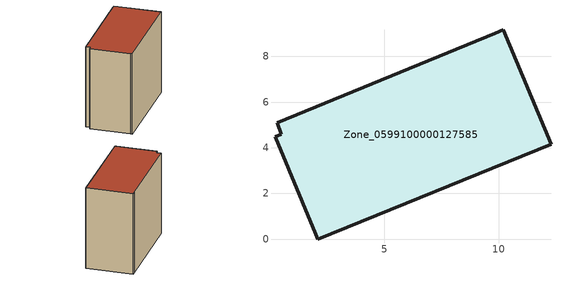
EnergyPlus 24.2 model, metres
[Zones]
Zone_0599100000127585
 floor ground (C_G): 0.2,4.48 0.48,4.6 0.31,5.1 9.86,9.01 10.19,9.16 12.29,4.16 2.07,0 1.98,0.22 z0.89
 wall outside (C_F): 12.29,4.16 10.19,9.16 9.86,9.01 0.31,5.1 0.48,4.6 0.2,4.48 1.98,0.22 2.07,0 12.29,4.16 z0.89:10.61
 roof outside (C_R): 1.98,0.22 2.07,0 12.29,4.16 10.19,9.16 9.86,9.01 0.31,5.1 0.48,4.6 0.2,4.48 z10.61
[BUILDING]
Pand.0599100000127585: North Axis=0; Terrain=City; Loads Convergence Tolerance Value=0.04; Temperature Convergence Tolerance Value=0.4; Solar Distribution=FullExterior; Maximum Number of Warmup Days=25; Minimum Number of Warmup Days=1
[Site:Location]
Rotterdam.The.Hague.AP_ZH_NLD Design_Conditions: Latitude=51.96; Longitude=4.45; Time Zone=1; Elevation=-4.5
[SITE:GROUNDTEMPERATURE:BUILDINGSURFACE]
18, 18, 18, 18, 18, 18, 18, 18, 18, 18, 18, 18
[MATERIAL] Thermal Absorptance=0.9; Solar Absorptance=0.7; Visible Absorptance=0.7
Name | Roughness | Thickness | Conductivity | Density | Specific Heat
G.TI.1946 | MediumSmooth | 0.15 | 1 | 540 | 1210
F.TI.1946 | Rough | 0.3 | 0.857143 | 1920 | 840
R.TI.1946 | MediumRough | 0.2 | 0.1 | 1500 | 1000
[CONSTRUCTION]
C_G: G.TI.1946
C_F: F.TI.1946
C_R: R.TI.1946
[ZONE]
Zone_0599100000127585: Type=1; Multiplier=1; Ceiling Height=Autocalculate; Volume=Autocalculate; Floor Area=autocalculate; Part of Total Floor Area=Yes
[ZONEINFILTRATION:DESIGNFLOWRATE]
Infil_Zone_0599100000127585: Zone or ZoneList or Space or SpaceList=Zone_0599100000127585; Schedule=AlwaysOn; Design Flow Rate Calculation Method=Flow/Area; Flow Rate per Floor Area=0.003; Constant Term Coefficient=1; Temperature Term Coefficient=0; Velocity Term Coefficient=0; Velocity Squared Term Coefficient=0
[HVACTEMPLATE:ZONE:IDEALLOADSAIRSYSTEM]
Zone_0599100000127585: Maximum Heating Supply Air Temperature=50; Minimum Cooling Supply Air Temperature=13; Maximum Heating Supply Air Humidity Ratio=0.0156; Minimum Cooling Supply Air Humidity Ratio=0.0077; Heating Limit=NoLimit; Cooling Limit=NoLimit; Dehumidification Control Type=ConstantSensibleHeatRatio; Cooling Sensible Heat Ratio=0.7; Dehumidification Setpoint=60; Humidification Control Type=None; Humidification Setpoint=30; Outdoor Air Method=None; Outdoor Air Flow Rate per Person=0.00944; Outdoor Air Flow Rate per Zone Floor Area=0; Outdoor Air Flow Rate per Zone=0; Demand Controlled Ventilation Type=None; Outdoor Air Economizer Type=NoEconomizer; Heat Recovery Type=None; Sensible Heat Recovery Effectiveness=0.7; Latent Heat Recovery Effectiveness=0.65
[ZONECONTROL:THERMOSTAT]
ThermostatControl_Zone_0599100000127585: Zone or ZoneList=Zone_0599100000127585; Control Type Schedule=DualSetpointControlType; Control 1=Thermostat_Zone_0599100000127585; Temperature Difference Between Cutout And Setpoint=0
[THERMOSTATSETPOINT:DUALSETPOINT]
Thermostat_Zone_0599100000127585: Heating Setpoint Temperature Schedule=HeatingSetpoint_Zone_0599100000127585; Cooling Setpoint Temperature Schedule=CoolingSetpoint_Zone_0599100000127585
[SCHEDULE:COMPACT]
HeatingSetpoint_Zone_0599100000127585: Through: 12/31, For: AllDays, Until: 24:00, 21
CoolingSetpoint_Zone_0599100000127585: Through: 12/31, For: AllDays, Until: 24:00, 24
DualSetpointControlType: Through: 12/31, For: AllDays, Until: 24:00, 4
AlwaysOn: Through: 12/31, For: AllDays, Until: 24:00, 1
